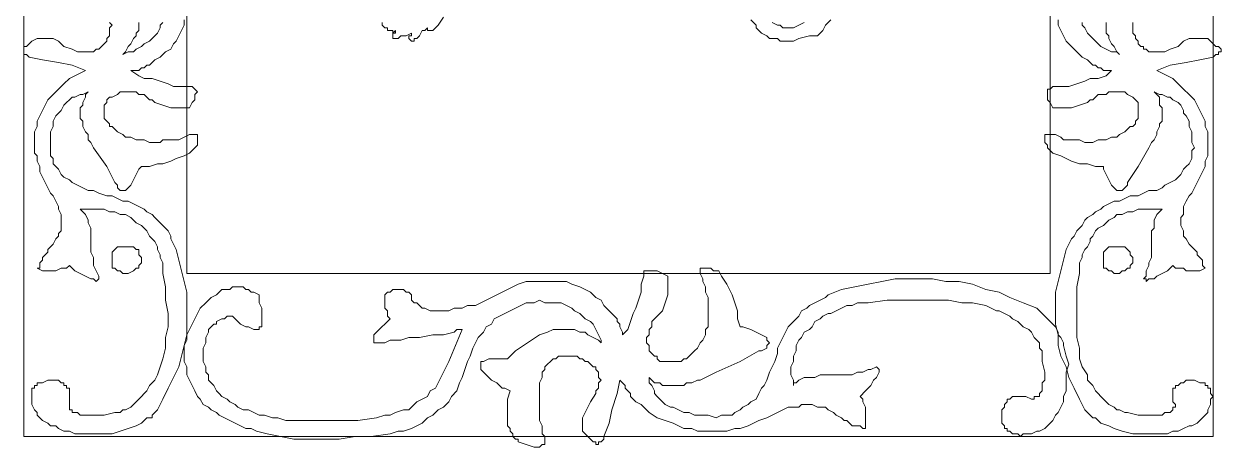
# Model space of a CAD drawing. Extents: x -66030 to 95157, y -13132 to 45879.
# Drawn here: x -20940 to -19190, y 13128 to 13747 of the extents above; entities that cross this region are included whole.
import ezdxf

# ---------------------------------------------------------------- set-up
doc = ezdxf.new("R2010")
doc.units = 0
doc.header["$LTSCALE"] = 100
doc.header["$MEASUREMENT"] = 0
doc.layers.get('0').update_dxf_attribs({"linetype": 'CONTINUOUS'})

msp = doc.modelspace()

# ---------------------------------------------------------------- linework, layer by layer
at = {"lineweight": 0}
for points in [[(-20940.3, 16299.6), (-19202.2, 16299.6), (-19202.2, 13143.6), (-20940.3, 13143.6), (-20940.3, 16299.6)], [(-20702.1, 15948), (-19440.5, 15948), (-19440.5, 13381.8), (-20702.1, 13381.8), (-20702.1, 15948)], [(-20397.4, 13737.3), (-20397.4, 13733.4), (-20397.4, 13733.4), (-20397.4, 13733.4), (-20401.3, 13733.4), (-20401.3, 13733.4), (-20397.4, 13737.3), (-20397.4, 13737.3), (-20397.4, 13737.3), (-20397.4, 13737.3)], [(-20768.5, 13401.4), (-20768.5, 13397.4), (-20772.4, 13393.5), (-20772.4, 13389.6), (-20776.3, 13389.6), (-20780.2, 13385.7), (-20780.2, 13385.7), (-20788, 13381.8), (-20791.9, 13381.8), (-20795.8, 13381.8), (-20799.7, 13385.7), (-20803.6, 13385.7), (-20807.5, 13389.6), (-20811.5, 13389.6), (-20811.5, 13393.5), (-20811.5, 13397.4), (-20811.5, 13401.4), (-20811.5, 13405.3), (-20811.5, 13409.2), (-20811.5, 13413.1), (-20807.5, 13417), (-20803.6, 13420.9), (-20799.7, 13420.9), (-20795.8, 13420.9), (-20791.9, 13420.9), (-20788, 13420.9), (-20780.2, 13420.9), (-20780.2, 13420.9), (-20776.3, 13417), (-20772.4, 13417), (-20772.4, 13413.1), (-20772.4, 13409.2), (-20768.5, 13405.3), (-20768.5, 13401.4)], [(-19362.3, 13401.4), (-19362.3, 13397.4), (-19362.3, 13393.5), (-19362.3, 13389.6), (-19358.4, 13389.6), (-19354.5, 13385.7), (-19350.6, 13385.7), (-19346.7, 13381.8), (-19342.8, 13381.8), (-19338.9, 13381.8), (-19335, 13385.7), (-19331.1, 13385.7), (-19327.2, 13389.6), (-19323.3, 13389.6), (-19323.3, 13393.5), (-19319.4, 13397.4), (-19319.4, 13401.4), (-19319.4, 13405.3), (-19323.3, 13409.2), (-19323.3, 13413.1), (-19327.2, 13417), (-19331.1, 13420.9), (-19335, 13420.9), (-19338.9, 13420.9), (-19342.8, 13420.9), (-19346.7, 13420.9), (-19350.6, 13420.9), (-19354.5, 13420.9), (-19358.4, 13417), (-19362.3, 13413.1), (-19362.3, 13409.2), (-19362.3, 13405.3), (-19362.3, 13401.4)], [(-20233.4, 13256.8), (-20221.7, 13268.5), (-20209.9, 13276.4), (-20198.2, 13284.2), (-20186.5, 13292), (-20174.8, 13295.9), (-20167, 13299.8), (-20159.2, 13299.8), (-20155.2, 13299.8), (-20151.3, 13299.8), (-20143.5, 13299.8), (-20139.6, 13299.8), (-20135.7, 13299.8), (-20127.9, 13295.9), (-20120.1, 13295.9), (-20116.2, 13292), (-20108.4, 13288.1), (-20100.6, 13284.2), (-20096.7, 13280.3), (-20096.7, 13284.2), (-20100.6, 13292), (-20104.5, 13299.8), (-20108.4, 13307.6), (-20112.3, 13311.5), (-20120.1, 13315.4), (-20124, 13319.3), (-20127.9, 13323.2), (-20135.7, 13327.1), (-20139.6, 13331), (-20147.4, 13334.9), (-20155.2, 13338.9), (-20163.1, 13338.9), (-20170.9, 13338.9), (-20178.7, 13338.9), (-20186.5, 13342.8), (-20194.3, 13338.9), (-20206, 13338.9), (-20213.8, 13334.9), (-20221.7, 13331), (-20229.5, 13327.1), (-20237.3, 13323.2), (-20245.1, 13319.3), (-20252.9, 13315.4), (-20256.8, 13307.6), (-20264.6, 13303.7), (-20268.5, 13295.9), (-20276.3, 13288.1), (-20280.2, 13280.3), (-20284.1, 13272.5), (-20288.1, 13260.7), (-20292, 13252.9), (-20295.9, 13241.2), (-20299.8, 13229.5), (-20303.7, 13221.7), (-20307.6, 13210), (-20315.4, 13202.1), (-20319.3, 13194.3), (-20327.1, 13186.5), (-20334.9, 13182.6), (-20342.7, 13174.8), (-20350.5, 13170.9), (-20358.4, 13163.1), (-20366.2, 13159.2), (-20374, 13155.3), (-20385.7, 13151.4), (-20393.5, 13151.4), (-20405.2, 13147.5), (-20432.6, 13143.6), (-20456, 13143.6), (-20479.4, 13139.7), (-20502.9, 13139.7), (-20526.3, 13139.7), (-20545.8, 13139.7), (-20565.4, 13143.6), (-20584.9, 13147.5), (-20600.5, 13151.4), (-20608.3, 13155.3), (-20616.2, 13155.3), (-20624, 13159.2), (-20631.8, 13163.1), (-20639.6, 13167), (-20647.4, 13170.9), (-20655.2, 13174.8), (-20659.1, 13178.7), (-20666.9, 13182.6), (-20670.8, 13186.5), (-20678.6, 13190.4), (-20682.6, 13198.2), (-20686.5, 13202.1), (-20690.4, 13210), (-20694.3, 13217.8), (-20698.2, 13225.6), (-20702.1, 13233.4), (-20702.1, 13245.1), (-20706, 13252.9), (-20706, 13260.7), (-20706, 13268.5), (-20706, 13276.4), (-20702.1, 13284.2), (-20702.1, 13292), (-20698.2, 13299.8), (-20694.3, 13307.6), (-20690.4, 13315.4), (-20686.5, 13323.2), (-20682.6, 13331), (-20674.7, 13338.9), (-20670.8, 13342.8), (-20666.9, 13346.7), (-20659.1, 13350.6), (-20655.2, 13354.5), (-20651.3, 13358.4), (-20647.4, 13358.4), (-20639.6, 13358.4), (-20635.7, 13362.3), (-20631.8, 13362.3), (-20627.9, 13362.3), (-20620.1, 13362.3), (-20616.2, 13358.4), (-20612.2, 13358.4), (-20608.3, 13354.5), (-20604.4, 13354.5), (-20596.6, 13350.6), (-20596.6, 13338.9), (-20592.7, 13331), (-20592.7, 13323.2), (-20592.7, 13319.3), (-20592.7, 13311.5), (-20592.7, 13307.6), (-20592.7, 13303.7), (-20592.7, 13303.7), (-20596.6, 13303.7), (-20596.6, 13299.8), (-20600.5, 13299.8), (-20604.4, 13299.8), (-20612.2, 13303.7), (-20616.2, 13303.7), (-20624, 13307.6), (-20627.9, 13311.5), (-20635.7, 13319.3), (-20643.5, 13319.3), (-20647.4, 13315.4), (-20651.3, 13315.4), (-20659.1, 13311.5), (-20659.1, 13307.6), (-20663, 13307.6), (-20666.9, 13303.7), (-20666.9, 13303.7), (-20670.8, 13299.8), (-20670.8, 13295.9), (-20674.7, 13288.1), (-20674.7, 13280.3), (-20678.6, 13272.5), (-20678.6, 13260.7), (-20678.6, 13252.9), (-20674.7, 13245.1), (-20674.7, 13237.3), (-20670.8, 13233.4), (-20670.8, 13225.6), (-20666.9, 13221.7), (-20663, 13217.8), (-20659.1, 13210), (-20655.2, 13206.1), (-20651.3, 13202.1), (-20643.5, 13198.2), (-20639.6, 13194.3), (-20631.8, 13190.4), (-20627.9, 13186.5), (-20620.1, 13182.6), (-20612.2, 13182.6), (-20604.4, 13178.7), (-20596.6, 13174.8), (-20588.8, 13174.8), (-20577.1, 13170.9), (-20569.3, 13170.9), (-20557.6, 13167), (-20549.8, 13167), (-20526.3, 13167), (-20502.9, 13167), (-20479.4, 13167), (-20452.1, 13167), (-20424.8, 13170.9), (-20413, 13174.8), (-20405.2, 13174.8), (-20397.4, 13178.7), (-20385.7, 13182.6), (-20377.9, 13182.6), (-20374, 13186.5), (-20366.2, 13194.3), (-20358.4, 13198.2), (-20350.5, 13202.1), (-20346.6, 13210), (-20338.8, 13213.9), (-20334.9, 13221.7), (-20331, 13229.5), (-20327.1, 13237.3), (-20323.2, 13245.1), (-20319.3, 13252.9), (-20299.8, 13299.8), (-20307.6, 13299.8), (-20311.5, 13295.9), (-20327.1, 13292), (-20342.7, 13292), (-20362.3, 13288.1), (-20377.9, 13288.1), (-20389.6, 13284.2), (-20401.3, 13284.2), (-20405.2, 13284.2), (-20413, 13280.3), (-20420.9, 13280.3), (-20424.8, 13280.3), (-20428.7, 13280.3), (-20428.7, 13284.2), (-20428.7, 13284.2), (-20428.7, 13284.2), (-20428.7, 13288.1), (-20428.7, 13288.1), (-20428.7, 13292), (-20424.8, 13295.9), (-20405.2, 13315.4), (-20409.1, 13319.3), (-20409.1, 13327.1), (-20413, 13331), (-20413, 13334.9), (-20413, 13338.9), (-20413, 13342.8), (-20413, 13350.6), (-20409.1, 13354.5), (-20405.2, 13354.5), (-20401.3, 13358.4), (-20397.4, 13358.4), (-20393.5, 13358.4), (-20389.6, 13358.4), (-20385.7, 13358.4), (-20381.8, 13354.5), (-20377.9, 13354.5), (-20374, 13350.6), (-20374, 13342.8), (-20370.1, 13338.9), (-20366.2, 13338.9), (-20362.3, 13334.9), (-20358.4, 13331), (-20354.5, 13331), (-20346.6, 13327.1), (-20342.7, 13327.1), (-20334.9, 13327.1), (-20327.1, 13327.1), (-20319.3, 13327.1), (-20311.5, 13331), (-20299.8, 13331), (-20292, 13334.9), (-20280.2, 13334.9), (-20225.6, 13362.3), (-20217.7, 13366.2), (-20206, 13370.1), (-20194.3, 13370.1), (-20186.5, 13370.1), (-20174.8, 13370.1), (-20167, 13370.1), (-20155.2, 13370.1), (-20147.4, 13370.1), (-20139.6, 13366.2), (-20127.9, 13362.3), (-20120.1, 13358.4), (-20112.3, 13354.5), (-20104.5, 13346.7), (-20096.7, 13342.8), (-20092.8, 13334.9), (-20084.9, 13327.1), (-20081, 13323.2), (-20077.1, 13319.3), (-20073.2, 13315.4), (-20073.2, 13311.5), (-20069.3, 13307.6), (-20069.3, 13303.7), (-20065.4, 13295.9), (-20065.4, 13292), (-20057.6, 13299.8), (-20053.7, 13311.5), (-20049.8, 13323.2), (-20045.9, 13331), (-20042, 13342.8), (-20038.1, 13354.5), (-20038.1, 13366.2), (-20034.2, 13377.9), (-20034.2, 13381.8), (-20034.2, 13381.8), (-20034.2, 13385.7), (-20034.2, 13385.7), (-20030.3, 13385.7), (-20030.3, 13385.7), (-20026.4, 13385.7), (-20026.4, 13385.7), (-20022.4, 13385.7), (-20014.6, 13385.7), (-20006.8, 13381.8), (-19999, 13377.9), (-19999, 13377.9), (-19999, 13377.9), (-19999, 13374), (-19999, 13374), (-19999, 13370.1), (-19999, 13366.2), (-19999, 13358.4), (-19999, 13350.6), (-20006.8, 13327.1), (-20010.7, 13323.2), (-20014.6, 13319.3), (-20018.5, 13315.4), (-20022.4, 13311.5), (-20022.4, 13303.7), (-20026.4, 13299.8), (-20026.4, 13295.9), (-20026.4, 13292), (-20030.3, 13288.1), (-20030.3, 13284.2), (-20030.3, 13280.3), (-20026.4, 13276.4), (-20026.4, 13272.5), (-20026.4, 13268.5), (-20022.4, 13264.6), (-20018.5, 13260.7), (-20014.6, 13260.7), (-20014.6, 13256.8), (-20010.7, 13252.9), (-20006.8, 13252.9), (-20002.9, 13252.9), (-19999, 13252.9), (-19995.1, 13252.9), (-19991.2, 13252.9), (-19983.4, 13252.9), (-19979.5, 13252.9), (-19975.6, 13256.8), (-19971.7, 13256.8), (-19967.8, 13260.7), (-19963.9, 13264.6), (-19960, 13268.5), (-19956, 13272.5), (-19952.1, 13280.3), (-19948.2, 13284.2), (-19944.3, 13292), (-19944.3, 13299.8), (-19940.4, 13303.7), (-19940.4, 13311.5), (-19940.4, 13319.3), (-19940.4, 13327.1), (-19940.4, 13331), (-19940.4, 13338.9), (-19940.4, 13346.7), (-19944.3, 13354.5), (-19944.3, 13362.3), (-19948.2, 13370.1), (-19948.2, 13374), (-19952.1, 13381.8), (-19952.1, 13385.7), (-19952.1, 13389.6), (-19952.1, 13389.6), (-19948.2, 13389.6), (-19948.2, 13389.6), (-19944.3, 13389.6), (-19936.5, 13389.6), (-19932.6, 13385.7), (-19924.8, 13385.7), (-19920.9, 13377.9), (-19913.1, 13366.2), (-19909.2, 13358.4), (-19905.3, 13350.6), (-19901.4, 13338.9), (-19897.5, 13327.1), (-19897.5, 13315.4), (-19893.6, 13303.7), (-19889.6, 13303.7), (-19877.9, 13299.8), (-19870.1, 13295.9), (-19862.3, 13292), (-19854.5, 13288.1), (-19854.5, 13288.1), (-19854.5, 13284.2), (-19850.6, 13280.3), (-19850.6, 13280.3), (-19850.6, 13280.3), (-19854.5, 13276.4), (-19854.5, 13272.5), (-19854.5, 13272.5), (-19862.3, 13268.5), (-19866.2, 13268.5), (-19893.6, 13252.9), (-19928.7, 13237.3), (-19936.5, 13233.4), (-19944.3, 13229.5), (-19952.1, 13225.6), (-19956, 13225.6), (-19963.9, 13221.7), (-19971.7, 13221.7), (-19975.6, 13217.8), (-19983.4, 13217.8), (-19987.3, 13217.8), (-19995.1, 13217.8), (-19999, 13217.8), (-20006.8, 13217.8), (-20010.7, 13221.7), (-20018.5, 13221.7), (-20022.4, 13225.6), (-20026.4, 13229.5), (-20026.4, 13221.7), (-20022.4, 13217.8), (-20018.5, 13210), (-20018.5, 13206.1), (-20014.6, 13202.1), (-20006.8, 13194.3), (-20002.9, 13190.4), (-19995.1, 13186.5), (-19991.2, 13186.5), (-19983.4, 13182.6), (-19975.6, 13178.7), (-19967.8, 13178.7), (-19960, 13174.8), (-19948.2, 13174.8), (-19940.4, 13174.8), (-19928.7, 13170.9), (-19920.9, 13174.8), (-19913.1, 13174.8), (-19905.3, 13174.8), (-19901.4, 13178.7), (-19893.6, 13182.6), (-19889.6, 13186.5), (-19881.8, 13190.4), (-19877.9, 13194.3), (-19870.1, 13198.2), (-19866.2, 13206.1), (-19862.3, 13213.9), (-19858.4, 13217.8), (-19854.5, 13225.6), (-19850.6, 13237.3), (-19846.7, 13245.1), (-19842.8, 13252.9), (-19838.9, 13264.6), (-19838.9, 13272.5), (-19835, 13280.3), (-19831.1, 13288.1), (-19827.1, 13295.9), (-19823.2, 13303.7), (-19819.3, 13307.6), (-19811.5, 13315.4), (-19807.6, 13319.3), (-19803.7, 13327.1), (-19795.9, 13331), (-19792, 13334.9), (-19784.2, 13338.9), (-19776.4, 13342.8), (-19768.6, 13346.7), (-19764.7, 13350.6), (-19745.1, 13358.4), (-19725.6, 13362.3), (-19706.1, 13366.2), (-19686.5, 13370.1), (-19667, 13374), (-19647.5, 13374), (-19627.9, 13374), (-19612.3, 13374), (-19592.8, 13370.1), (-19573.3, 13370.1), (-19553.7, 13366.2), (-19534.2, 13358.4), (-19514.7, 13354.5), (-19499, 13346.7), (-19479.5, 13338.9), (-19460, 13331), (-19456.1, 13327.1), (-19452.2, 13323.2), (-19448.3, 13319.3), (-19444.4, 13315.4), (-19440.5, 13311.5), (-19436.6, 13307.6), (-19432.6, 13303.7), (-19428.7, 13295.9), (-19428.7, 13292), (-19424.8, 13288.1), (-19420.9, 13280.3), (-19420.9, 13276.4), (-19417, 13260.7), (-19413.1, 13249), (-19417, 13237.3), (-19417, 13229.5), (-19417, 13217.8), (-19417, 13210), (-19420.9, 13202.1), (-19420.9, 13194.3), (-19424.8, 13186.5), (-19428.7, 13178.7), (-19432.6, 13174.8), (-19436.6, 13167), (-19440.5, 13163.1), (-19444.4, 13159.2), (-19448.3, 13155.3), (-19456.1, 13151.4), (-19460, 13151.4), (-19467.8, 13147.5), (-19475.6, 13147.5), (-19479.5, 13147.5), (-19483.4, 13143.6), (-19487.3, 13147.5), (-19491.2, 13147.5), (-19495.1, 13147.5), (-19495.1, 13147.5), (-19499, 13151.4), (-19503, 13151.4), (-19503, 13155.3), (-19506.9, 13155.3), (-19506.9, 13159.2), (-19510.8, 13163.1), (-19510.8, 13167), (-19510.8, 13170.9), (-19510.8, 13174.8), (-19510.8, 13178.7), (-19510.8, 13182.6), (-19506.9, 13186.5), (-19506.9, 13190.4), (-19503, 13194.3), (-19503, 13198.2), (-19499, 13198.2), (-19495.1, 13202.1), (-19495.1, 13202.1), (-19491.2, 13202.1), (-19487.3, 13202.1), (-19483.4, 13202.1), (-19479.5, 13202.1), (-19475.6, 13202.1), (-19467.8, 13198.2), (-19463.9, 13198.2), (-19463.9, 13202.1), (-19460, 13202.1), (-19456.1, 13202.1), (-19456.1, 13206.1), (-19452.2, 13210), (-19452.2, 13213.9), (-19452.2, 13217.8), (-19452.2, 13221.7), (-19448.3, 13225.6), (-19448.3, 13237.3), (-19452.2, 13252.9), (-19452.2, 13268.5), (-19456.1, 13272.5), (-19456.1, 13280.3), (-19460, 13284.2), (-19463.9, 13288.1), (-19467.8, 13295.9), (-19471.7, 13299.8), (-19479.5, 13303.7), (-19483.4, 13307.6), (-19487.3, 13311.5), (-19495.1, 13315.4), (-19499, 13319.3), (-19506.9, 13323.2), (-19514.7, 13327.1), (-19518.6, 13327.1), (-19526.4, 13331), (-19534.2, 13334.9), (-19553.7, 13338.9), (-19569.4, 13338.9), (-19588.9, 13342.8), (-19608.4, 13342.8), (-19631.9, 13342.8), (-19655.3, 13342.8), (-19678.7, 13342.8), (-19706.1, 13338.9), (-19713.9, 13338.9), (-19721.7, 13338.9), (-19729.5, 13334.9), (-19737.3, 13334.9), (-19745.1, 13331), (-19752.9, 13327.1), (-19760.7, 13323.2), (-19764.7, 13323.2), (-19772.5, 13319.3), (-19776.4, 13315.4), (-19784.2, 13311.5), (-19788.1, 13303.7), (-19792, 13299.8), (-19799.8, 13295.9), (-19803.7, 13288.1), (-19807.6, 13284.2), (-19811.5, 13276.4), (-19811.5, 13268.5), (-19815.4, 13260.7), (-19815.4, 13252.9), (-19819.3, 13245.1), (-19819.3, 13233.4), (-19815.4, 13225.6), (-19815.4, 13217.8), (-19815.4, 13221.7), (-19811.5, 13221.7), (-19807.6, 13225.6), (-19799.8, 13229.5), (-19792, 13229.5), (-19784.2, 13229.5), (-19776.4, 13233.4), (-19768.6, 13233.4), (-19756.8, 13233.4), (-19749, 13233.4), (-19741.2, 13233.4), (-19729.5, 13233.4), (-19721.7, 13237.3), (-19713.9, 13237.3), (-19706.1, 13241.2), (-19702.2, 13241.2), (-19694.3, 13245.1), (-19694.3, 13245.1), (-19690.4, 13241.2), (-19690.4, 13241.2), (-19690.4, 13241.2), (-19690.4, 13237.3), (-19690.4, 13237.3), (-19694.3, 13229.5), (-19698.3, 13225.6), (-19702.2, 13217.8), (-19710, 13210), (-19717.8, 13202.1), (-19713.9, 13198.2), (-19713.9, 13194.3), (-19710, 13186.5), (-19710, 13182.6), (-19710, 13178.7), (-19710, 13170.9), (-19710, 13163.1), (-19710, 13155.3), (-19713.9, 13155.3), (-19717.8, 13159.2), (-19725.6, 13159.2), (-19729.5, 13159.2), (-19733.4, 13163.1), (-19737.3, 13167), (-19741.2, 13167), (-19745.1, 13170.9), (-19752.9, 13174.8), (-19756.8, 13178.7), (-19764.7, 13182.6), (-19768.6, 13186.5), (-19776.4, 13186.5), (-19780.3, 13186.5), (-19788.1, 13190.4), (-19795.9, 13190.4), (-19803.7, 13190.4), (-19807.6, 13186.5), (-19815.4, 13186.5), (-19823.2, 13186.5), (-19831.1, 13182.6), (-19838.9, 13178.7), (-19846.7, 13174.8), (-19854.5, 13170.9), (-19866.2, 13167), (-19874, 13163.1), (-19881.8, 13159.2), (-19893.6, 13155.3), (-19901.4, 13155.3), (-19913.1, 13151.4), (-19920.9, 13151.4), (-19928.7, 13151.4), (-19940.4, 13151.4), (-19948.2, 13151.4), (-19956, 13151.4), (-19963.9, 13155.3), (-19975.6, 13155.3), (-19983.4, 13159.2), (-19991.2, 13163.1), (-20002.9, 13167), (-20014.6, 13170.9), (-20026.4, 13178.7), (-20034.2, 13186.5), (-20038.1, 13190.4), (-20045.9, 13194.3), (-20049.8, 13198.2), (-20053.7, 13202.1), (-20053.7, 13206.1), (-20057.6, 13210), (-20061.5, 13213.9), (-20061.5, 13217.8), (-20069.3, 13225.6), (-20073.2, 13206.1), (-20081, 13182.6), (-20084.9, 13163.1), (-20092.8, 13143.6), (-20092.8, 13139.7), (-20096.7, 13135.7), (-20096.7, 13135.7), (-20096.7, 13135.7), (-20100.6, 13135.7), (-20100.6, 13131.8), (-20104.5, 13131.8), (-20104.5, 13135.7), (-20108.4, 13135.7), (-20112.3, 13139.7), (-20112.3, 13139.7), (-20116.2, 13143.6), (-20120.1, 13147.5), (-20124, 13151.4), (-20124, 13151.4), (-20124, 13155.3), (-20124, 13159.2), (-20124, 13159.2), (-20124, 13163.1), (-20124, 13170.9), (-20120.1, 13178.7), (-20116.2, 13186.5), (-20112.3, 13194.3), (-20104.5, 13206.1), (-20104.5, 13210), (-20100.6, 13213.9), (-20100.6, 13217.8), (-20100.6, 13221.7), (-20096.7, 13225.6), (-20096.7, 13225.6), (-20100.6, 13229.5), (-20100.6, 13233.4), (-20100.6, 13237.3), (-20104.5, 13241.2), (-20104.5, 13245.1), (-20108.4, 13245.1), (-20112.3, 13249), (-20116.2, 13252.9), (-20120.1, 13252.9), (-20124, 13256.8), (-20127.9, 13256.8), (-20131.8, 13260.7), (-20139.6, 13260.7), (-20143.5, 13260.7), (-20147.4, 13260.7), (-20151.3, 13260.7), (-20155.2, 13260.7), (-20159.2, 13260.7), (-20163.1, 13256.8), (-20167, 13256.8), (-20170.9, 13252.9), (-20174.8, 13249), (-20178.7, 13245.1), (-20178.7, 13241.2), (-20182.6, 13237.3), (-20182.6, 13229.5), (-20186.5, 13221.7), (-20186.5, 13210), (-20186.5, 13198.2), (-20186.5, 13190.4), (-20186.5, 13178.7), (-20186.5, 13167), (-20182.6, 13159.2), (-20182.6, 13147.5), (-20178.7, 13143.6), (-20178.7, 13139.7), (-20178.7, 13139.7), (-20178.7, 13135.7), (-20178.7, 13135.7), (-20178.7, 13131.8), (-20182.6, 13131.8), (-20182.6, 13131.8), (-20186.5, 13127.9), (-20186.5, 13127.9), (-20190.4, 13127.9), (-20194.3, 13127.9), (-20206, 13131.8), (-20217.7, 13135.7), (-20217.7, 13139.7), (-20221.7, 13139.7), (-20225.6, 13143.6), (-20225.6, 13147.5), (-20229.5, 13151.4), (-20229.5, 13155.3), (-20233.4, 13159.2), (-20233.4, 13163.1), (-20233.4, 13170.9), (-20233.4, 13174.8), (-20233.4, 13178.7), (-20233.4, 13186.5), (-20233.4, 13198.2), (-20229.5, 13210), (-20237.3, 13213.9), (-20241.2, 13213.9), (-20245.1, 13217.8), (-20249, 13221.7), (-20256.8, 13225.6), (-20260.7, 13229.5), (-20264.6, 13233.4), (-20268.5, 13237.3), (-20272.4, 13241.2), (-20272.4, 13241.2), (-20272.4, 13245.1), (-20272.4, 13245.1), (-20272.4, 13249), (-20272.4, 13249), (-20272.4, 13249), (-20272.4, 13252.9), (-20268.5, 13252.9), (-20268.5, 13252.9), (-20260.7, 13256.8), (-20252.9, 13256.8), (-20241.2, 13256.8), (-20233.4, 13256.8)]]:
    msp.add_lwpolyline(points, close=True, dxfattribs=at)
for points in [[(-20327.1, 13756.8), (-20334.9, 13745.1), (-20338.8, 13741.2), (-20342.7, 13737.3), (-20346.6, 13737.3), (-20346.6, 13737.3), (-20346.6, 13737.3), (-20346.6, 13737.3), (-20350.5, 13737.3), (-20350.5, 13741.2), (-20350.5, 13741.2), (-20354.5, 13737.3), (-20358.4, 13737.3), (-20362.3, 13729.5), (-20366.2, 13725.5), (-20370.1, 13725.5), (-20370.1, 13721.6), (-20374, 13721.6), (-20374, 13721.6), (-20377.9, 13725.5), (-20377.9, 13725.5), (-20377.9, 13729.5), (-20374, 13729.5), (-20374, 13733.4), (-20381.8, 13729.5), (-20389.6, 13729.5), (-20393.5, 13725.5), (-20401.3, 13725.5), (-20401.3, 13729.5), (-20401.3, 13729.5), (-20401.3, 13733.4), (-20401.3, 13737.3), (-20409.1, 13737.3), (-20409.1, 13741.2), (-20413, 13741.2), (-20416.9, 13745.1), (-20416.9, 13745.1), (-20416.9, 13749)], [(-20706, 13752.9), (-20706, 13745.1), (-20709.9, 13737.3), (-20713.8, 13729.5), (-20717.7, 13721.6), (-20721.6, 13717.7), (-20725.5, 13709.9), (-20733.3, 13706), (-20741.1, 13698.2), (-20749, 13694.3), (-20752.9, 13690.4), (-20756.8, 13686.5), (-20760.7, 13686.5), (-20764.6, 13682.6), (-20768.5, 13682.6), (-20772.4, 13678.7), (-20780.2, 13678.7), (-20784.1, 13678.7), (-20772.4, 13670.9), (-20764.6, 13667), (-20752.9, 13667), (-20741.1, 13663.1), (-20729.4, 13659.1), (-20721.6, 13655.2), (-20709.9, 13655.2), (-20694.3, 13655.2), (-20690.4, 13651.3), (-20690.4, 13651.3), (-20690.4, 13651.3), (-20690.4, 13651.3), (-20686.5, 13647.4), (-20686.5, 13647.4), (-20686.5, 13647.4), (-20690.4, 13643.5), (-20690.4, 13635.7), (-20694.3, 13631.8), (-20698.2, 13624), (-20698.2, 13624), (-20698.2, 13624), (-20698.2, 13624), (-20702.1, 13624), (-20706, 13624), (-20709.9, 13624), (-20717.7, 13624), (-20725.5, 13624), (-20749, 13631.8), (-20752.9, 13635.7), (-20756.8, 13635.7), (-20760.7, 13639.6), (-20764.6, 13643.5), (-20768.5, 13643.5), (-20772.4, 13643.5), (-20776.3, 13647.4), (-20780.2, 13647.4), (-20784.1, 13647.4), (-20788, 13647.4), (-20791.9, 13647.4), (-20795.8, 13647.4), (-20799.7, 13647.4), (-20803.6, 13643.5), (-20811.5, 13639.6), (-20815.4, 13639.6), (-20819.3, 13635.7), (-20819.3, 13631.8), (-20823.2, 13627.9), (-20823.2, 13624), (-20823.2, 13624), (-20823.2, 13620.1), (-20823.2, 13616.2), (-20823.2, 13612.3), (-20823.2, 13608.4), (-20819.3, 13604.5), (-20815.4, 13600.6), (-20815.4, 13596.6), (-20811.5, 13596.6), (-20807.5, 13592.7), (-20803.6, 13588.8), (-20795.8, 13584.9), (-20791.9, 13581), (-20784.1, 13581), (-20776.3, 13577.1), (-20768.5, 13577.1), (-20764.6, 13577.1), (-20756.8, 13573.2), (-20749, 13573.2), (-20741.1, 13573.2), (-20737.2, 13577.1), (-20729.4, 13577.1), (-20721.6, 13577.1), (-20713.8, 13577.1), (-20706, 13581), (-20698.2, 13584.9), (-20690.4, 13584.9), (-20690.4, 13584.9), (-20686.5, 13584.9), (-20686.5, 13584.9), (-20686.5, 13584.9), (-20686.5, 13581), (-20686.5, 13577.1), (-20686.5, 13573.2), (-20686.5, 13569.3), (-20690.4, 13565.4), (-20698.2, 13557.6), (-20706, 13553.7), (-20717.7, 13549.8), (-20725.5, 13545.9), (-20737.2, 13542), (-20745.1, 13542), (-20756.8, 13538.1), (-20768.5, 13538.1), (-20772.4, 13534.2), (-20776.3, 13526.3), (-20780.2, 13518.5), (-20784.1, 13510.7), (-20788, 13506.8), (-20791.9, 13502.9), (-20791.9, 13502.9), (-20795.8, 13502.9), (-20799.7, 13502.9), (-20803.6, 13506.8), (-20803.6, 13510.7), (-20807.5, 13514.6), (-20819.3, 13538.1), (-20838.8, 13565.4), (-20842.7, 13573.2), (-20846.6, 13577.1), (-20846.6, 13584.9), (-20850.5, 13588.8), (-20854.4, 13596.6), (-20854.4, 13600.6), (-20854.4, 13604.5), (-20858.3, 13608.4), (-20858.3, 13616.2), (-20858.3, 13620.1), (-20858.3, 13624), (-20854.4, 13627.9), (-20854.4, 13631.8), (-20850.5, 13639.6), (-20850.5, 13643.5), (-20846.6, 13647.4), (-20854.4, 13643.5), (-20858.3, 13643.5), (-20866.1, 13639.6), (-20870, 13639.6), (-20873.9, 13635.7), (-20877.9, 13631.8), (-20881.8, 13627.9), (-20885.7, 13620.1), (-20889.6, 13616.2), (-20893.5, 13612.3), (-20897.4, 13604.5), (-20897.4, 13596.6), (-20901.3, 13588.8), (-20901.3, 13581), (-20901.3, 13573.2), (-20901.3, 13565.4), (-20901.3, 13561.5), (-20901.3, 13553.7), (-20897.4, 13549.8), (-20897.4, 13542), (-20893.5, 13538.1), (-20889.6, 13534.2), (-20885.7, 13526.3), (-20881.8, 13522.4), (-20873.9, 13518.5), (-20870, 13514.6), (-20862.2, 13510.7), (-20854.4, 13506.8), (-20846.6, 13502.9), (-20838.8, 13502.9), (-20831, 13499), (-20819.3, 13495.1), (-20811.5, 13495.1), (-20803.6, 13491.2), (-20795.8, 13487.3), (-20788, 13487.3), (-20780.2, 13483.4), (-20772.4, 13479.5), (-20764.6, 13475.6), (-20760.7, 13471.7), (-20752.9, 13467.8), (-20749, 13463.8), (-20745.1, 13459.9), (-20737.2, 13452.1), (-20733.3, 13448.2), (-20729.4, 13444.3), (-20725.5, 13436.5), (-20725.5, 13432.6), (-20717.7, 13417), (-20713.8, 13401.4), (-20709.9, 13385.7), (-20706, 13370.1), (-20702.1, 13354.5), (-20702.1, 13338.9), (-20702.1, 13323.2), (-20702.1, 13307.6), (-20702.1, 13292), (-20706, 13276.4), (-20709.9, 13260.7), (-20713.8, 13245.1), (-20721.6, 13229.5), (-20729.4, 13213.9), (-20737.2, 13198.2), (-20745.1, 13182.6), (-20749, 13178.7), (-20752.9, 13174.8), (-20752.9, 13170.9), (-20760.7, 13170.9), (-20764.6, 13167), (-20768.5, 13163.1), (-20776.3, 13159.2), (-20788, 13155.3), (-20799.7, 13151.4), (-20811.5, 13147.5), (-20827.1, 13147.5), (-20838.8, 13147.5), (-20846.6, 13147.5), (-20858.3, 13147.5), (-20866.1, 13147.5), (-20873.9, 13151.4), (-20881.8, 13151.4), (-20889.6, 13155.3), (-20893.5, 13159.2), (-20901.3, 13159.2), (-20905.2, 13163.1), (-20913, 13167), (-20916.9, 13170.9), (-20920.8, 13174.8), (-20920.8, 13178.7), (-20924.7, 13182.6), (-20928.6, 13190.4), (-20928.6, 13198.2), (-20928.6, 13198.2), (-20928.6, 13202.1), (-20928.6, 13206.1), (-20928.6, 13210), (-20928.6, 13210), (-20928.6, 13213.9), (-20924.7, 13213.9), (-20924.7, 13217.8), (-20920.8, 13217.8), (-20920.8, 13221.7), (-20913, 13221.7), (-20905.2, 13225.6), (-20893.5, 13225.6), (-20889.6, 13225.6), (-20885.7, 13221.7), (-20881.8, 13221.7), (-20881.8, 13217.8), (-20877.9, 13217.8), (-20877.9, 13213.9), (-20873.9, 13213.9), (-20873.9, 13210), (-20873.9, 13206.1), (-20873.9, 13206.1), (-20873.9, 13202.1), (-20873.9, 13198.2), (-20873.9, 13194.3), (-20873.9, 13190.4), (-20873.9, 13186.5), (-20873.9, 13186.5), (-20873.9, 13182.6), (-20870, 13182.6), (-20870, 13178.7), (-20866.1, 13178.7), (-20862.2, 13178.7), (-20858.3, 13174.8), (-20850.5, 13174.8), (-20838.8, 13174.8), (-20823.2, 13174.8), (-20807.5, 13178.7), (-20799.7, 13178.7), (-20795.8, 13182.6), (-20791.9, 13182.6), (-20784.1, 13186.5), (-20780.2, 13190.4), (-20776.3, 13194.3), (-20772.4, 13198.2), (-20768.5, 13202.1), (-20764.6, 13206.1), (-20760.7, 13210), (-20756.8, 13217.8), (-20752.9, 13221.7), (-20749, 13225.6), (-20745.1, 13233.4), (-20741.1, 13245.1), (-20737.2, 13256.8), (-20733.3, 13272.5), (-20733.3, 13288.1), (-20729.4, 13303.7), (-20729.4, 13323.2), (-20733.3, 13342.8), (-20733.3, 13362.3), (-20737.2, 13381.8), (-20737.2, 13389.6), (-20737.2, 13397.4), (-20741.1, 13405.3), (-20741.1, 13409.2), (-20745.1, 13417), (-20745.1, 13420.9), (-20749, 13428.7), (-20752.9, 13432.6), (-20756.8, 13436.5), (-20760.7, 13444.3), (-20764.6, 13448.2), (-20768.5, 13452.1), (-20776.3, 13456), (-20780.2, 13459.9), (-20784.1, 13463.8), (-20791.9, 13467.8), (-20799.7, 13467.8), (-20807.5, 13471.7), (-20815.4, 13471.7), (-20823.2, 13475.6), (-20831, 13475.6), (-20838.8, 13475.6), (-20846.6, 13475.6), (-20858.3, 13475.6), (-20854.4, 13471.7), (-20854.4, 13471.7), (-20850.5, 13467.8), (-20846.6, 13459.9), (-20846.6, 13456), (-20842.7, 13448.2), (-20842.7, 13444.3), (-20842.7, 13436.5), (-20842.7, 13424.8), (-20842.7, 13417), (-20842.7, 13413.1), (-20838.8, 13405.3), (-20838.8, 13397.4), (-20838.8, 13393.5), (-20834.9, 13385.7), (-20831, 13377.9), (-20831, 13374), (-20831, 13374), (-20831, 13374), (-20834.9, 13370.1), (-20834.9, 13370.1), (-20838.8, 13374), (-20842.7, 13374), (-20850.5, 13377.9), (-20858.3, 13381.8), (-20866.1, 13385.7), (-20873.9, 13393.5), (-20877.9, 13389.6), (-20881.8, 13389.6), (-20885.7, 13389.6), (-20893.5, 13385.7), (-20897.4, 13385.7), (-20905.2, 13385.7), (-20913, 13385.7), (-20920.8, 13389.6), (-20916.9, 13389.6), (-20916.9, 13393.5), (-20916.9, 13397.4), (-20913, 13401.4), (-20913, 13405.3), (-20909.1, 13409.2), (-20905.2, 13413.1), (-20905.2, 13417), (-20901.3, 13420.9), (-20897.4, 13424.8), (-20893.5, 13432.6), (-20889.6, 13436.5), (-20889.6, 13440.4), (-20885.7, 13444.3), (-20885.7, 13452.1), (-20885.7, 13456), (-20885.7, 13463.8), (-20885.7, 13467.8), (-20889.6, 13475.6), (-20889.6, 13479.5), (-20893.5, 13487.3), (-20897.4, 13495.1), (-20901.3, 13499), (-20905.2, 13506.8), (-20909.1, 13514.6), (-20913, 13522.4), (-20916.9, 13530.2), (-20916.9, 13538.1), (-20920.8, 13545.9), (-20920.8, 13553.7), (-20924.7, 13557.6), (-20924.7, 13565.4), (-20924.7, 13573.2), (-20924.7, 13581), (-20924.7, 13588.8), (-20920.8, 13596.6), (-20920.8, 13604.5), (-20916.9, 13612.3), (-20913, 13620.1), (-20909.1, 13627.9), (-20905.2, 13635.7), (-20897.4, 13643.5), (-20889.6, 13651.3), (-20881.8, 13659.1), (-20873.9, 13667), (-20866.1, 13670.9), (-20858.3, 13674.8), (-20850.5, 13678.7), (-20870, 13686.5), (-20889.6, 13690.4), (-20913, 13694.3), (-20932.5, 13698.2), (-20936.4, 13702.1), (-20936.4, 13702.1), (-20940.3, 13702.1), (-20940.3, 13706), (-20940.3, 13706), (-20940.3, 13706), (-20940.3, 13709.9), (-20940.3, 13713.8), (-20940.3, 13713.8), (-20936.4, 13713.8), (-20932.5, 13717.7), (-20928.6, 13721.6), (-20920.8, 13725.5), (-20920.8, 13725.5), (-20916.9, 13725.5), (-20913, 13725.5), (-20905.2, 13725.5), (-20897.4, 13725.5), (-20889.6, 13721.6), (-20881.8, 13713.8), (-20870, 13709.9), (-20862.2, 13706), (-20858.3, 13706), (-20854.4, 13706), (-20850.5, 13706), (-20846.6, 13706), (-20842.7, 13706), (-20842.7, 13706), (-20838.8, 13706), (-20834.9, 13709.9), (-20831, 13709.9), (-20827.1, 13713.8), (-20827.1, 13713.8), (-20823.2, 13717.7), (-20819.3, 13721.6), (-20819.3, 13725.5), (-20815.4, 13729.5), (-20815.4, 13733.4), (-20815.4, 13737.3), (-20815.4, 13741.2), (-20811.5, 13745.1), (-20815.4, 13749)], [(-20772.4, 13749), (-20772.4, 13741.2), (-20772.4, 13737.3), (-20776.3, 13733.4), (-20776.3, 13729.5), (-20780.2, 13725.5), (-20784.1, 13717.7), (-20788, 13713.8), (-20791.9, 13706), (-20795.8, 13702.1), (-20788, 13706), (-20780.2, 13706), (-20776.3, 13709.9), (-20768.5, 13713.8), (-20764.6, 13717.7), (-20756.8, 13721.6), (-20752.9, 13725.5), (-20749, 13729.5), (-20745.1, 13733.4), (-20741.1, 13741.2), (-20741.1, 13745.1), (-20737.2, 13749)], [(-19760.7, 13752.9), (-19768.6, 13745.1), (-19772.5, 13737.3), (-19780.3, 13729.5), (-19784.2, 13729.5), (-19788.1, 13729.5), (-19792, 13729.5), (-19807.6, 13725.5), (-19815.4, 13721.6), (-19819.3, 13721.6), (-19823.2, 13721.6), (-19827.1, 13721.6), (-19831.1, 13721.6), (-19835, 13721.6), (-19838.9, 13725.5), (-19846.7, 13725.5), (-19850.6, 13725.5), (-19854.5, 13729.5), (-19862.3, 13733.4), (-19866.2, 13737.3), (-19866.2, 13737.3), (-19870.1, 13741.2), (-19870.1, 13745.1), (-19877.9, 13752.9)], [(-19846.7, 13749), (-19838.9, 13745.1), (-19835, 13745.1), (-19831.1, 13741.2), (-19823.2, 13741.2), (-19819.3, 13741.2), (-19815.4, 13741.2), (-19807.6, 13745.1), (-19799.8, 13749)], [(-19428.7, 13752.9), (-19428.7, 13745.1), (-19424.8, 13737.3), (-19420.9, 13729.5), (-19417, 13721.6), (-19413.1, 13717.7), (-19405.3, 13709.9), (-19401.4, 13706), (-19393.6, 13698.2), (-19385.8, 13694.3), (-19381.9, 13690.4), (-19378, 13686.5), (-19374.1, 13686.5), (-19370.2, 13682.6), (-19366.2, 13682.6), (-19362.3, 13678.7), (-19354.5, 13678.7), (-19350.6, 13678.7), (-19358.4, 13670.9), (-19370.2, 13667), (-19381.9, 13667), (-19389.7, 13663.1), (-19401.4, 13659.1), (-19413.1, 13655.2), (-19424.8, 13655.2), (-19436.6, 13655.2), (-19440.5, 13651.3), (-19444.4, 13651.3), (-19444.4, 13651.3), (-19444.4, 13651.3), (-19444.4, 13647.4), (-19444.4, 13647.4), (-19444.4, 13647.4), (-19444.4, 13643.5), (-19444.4, 13635.7), (-19440.5, 13631.8), (-19436.6, 13624), (-19436.6, 13624), (-19436.6, 13624), (-19432.6, 13624), (-19432.6, 13624), (-19428.7, 13624), (-19424.8, 13624), (-19417, 13624), (-19409.2, 13624), (-19385.8, 13631.8), (-19381.9, 13635.7), (-19378, 13635.7), (-19374.1, 13639.6), (-19370.2, 13643.5), (-19362.3, 13643.5), (-19358.4, 13643.5), (-19354.5, 13647.4), (-19350.6, 13647.4), (-19346.7, 13647.4), (-19342.8, 13647.4), (-19338.9, 13647.4), (-19335, 13647.4), (-19331.1, 13647.4), (-19327.2, 13643.5), (-19319.4, 13639.6), (-19319.4, 13639.6), (-19315.5, 13635.7), (-19311.6, 13631.8), (-19311.6, 13627.9), (-19311.6, 13624), (-19311.6, 13624), (-19311.6, 13620.1), (-19311.6, 13616.2), (-19311.6, 13612.3), (-19311.6, 13608.4), (-19315.5, 13604.5), (-19315.5, 13600.6), (-19319.4, 13596.6), (-19323.3, 13596.6), (-19327.2, 13592.7), (-19331.1, 13588.8), (-19338.9, 13584.9), (-19342.8, 13581), (-19350.6, 13581), (-19358.4, 13577.1), (-19362.3, 13577.1), (-19370.2, 13577.1), (-19378, 13573.2), (-19385.8, 13573.2), (-19389.7, 13573.2), (-19397.5, 13577.1), (-19405.3, 13577.1), (-19413.1, 13577.1), (-19420.9, 13577.1), (-19424.8, 13581), (-19432.6, 13584.9), (-19440.5, 13584.9), (-19444.4, 13584.9), (-19448.3, 13584.9), (-19448.3, 13584.9), (-19448.3, 13584.9), (-19448.3, 13581), (-19448.3, 13577.1), (-19448.3, 13573.2), (-19444.4, 13569.3), (-19444.4, 13565.4), (-19436.6, 13557.6), (-19424.8, 13553.7), (-19417, 13549.8), (-19409.2, 13545.9), (-19397.5, 13542), (-19385.8, 13542), (-19374.1, 13538.1), (-19362.3, 13538.1), (-19362.3, 13534.2), (-19358.4, 13526.3), (-19354.5, 13518.5), (-19350.6, 13510.7), (-19346.7, 13506.8), (-19342.8, 13502.9), (-19338.9, 13502.9), (-19338.9, 13502.9), (-19335, 13502.9), (-19331.1, 13506.8), (-19327.2, 13510.7), (-19327.2, 13514.6), (-19311.6, 13538.1), (-19295.9, 13565.4), (-19292, 13573.2), (-19288.1, 13577.1), (-19284.2, 13584.9), (-19284.2, 13588.8), (-19280.3, 13596.6), (-19280.3, 13600.6), (-19276.4, 13604.5), (-19276.4, 13608.4), (-19276.4, 13616.2), (-19276.4, 13620.1), (-19276.4, 13624), (-19280.3, 13627.9), (-19280.3, 13631.8), (-19280.3, 13639.6), (-19284.2, 13643.5), (-19288.1, 13647.4), (-19280.3, 13643.5), (-19276.4, 13643.5), (-19268.6, 13639.6), (-19264.7, 13639.6), (-19260.8, 13635.7), (-19253, 13631.8), (-19249.1, 13627.9), (-19245.2, 13620.1), (-19245.2, 13616.2), (-19241.3, 13612.3), (-19237.3, 13604.5), (-19237.3, 13596.6), (-19233.4, 13588.8), (-19233.4, 13581), (-19233.4, 13573.2), (-19229.5, 13565.4), (-19233.4, 13561.5), (-19233.4, 13553.7), (-19233.4, 13549.8), (-19237.3, 13542), (-19241.3, 13538.1), (-19245.2, 13534.2), (-19249.1, 13526.3), (-19253, 13522.4), (-19256.9, 13518.5), (-19264.7, 13514.6), (-19272.5, 13510.7), (-19276.4, 13506.8), (-19284.2, 13502.9), (-19295.9, 13502.9), (-19303.7, 13499), (-19311.6, 13495.1), (-19323.3, 13495.1), (-19331.1, 13491.2), (-19338.9, 13487.3), (-19346.7, 13487.3), (-19354.5, 13483.4), (-19362.3, 13479.5), (-19366.2, 13475.6), (-19374.1, 13471.7), (-19378, 13467.8), (-19385.8, 13463.8), (-19389.7, 13459.9), (-19393.6, 13452.1), (-19397.5, 13448.2), (-19401.4, 13444.3), (-19405.3, 13436.5), (-19409.2, 13432.6), (-19417, 13417), (-19420.9, 13401.4), (-19424.8, 13385.7), (-19428.7, 13370.1), (-19432.6, 13354.5), (-19432.6, 13338.9), (-19432.6, 13323.2), (-19432.6, 13307.6), (-19428.7, 13292), (-19428.7, 13276.4), (-19424.8, 13260.7), (-19417, 13245.1), (-19413.1, 13229.5), (-19405.3, 13213.9), (-19397.5, 13198.2), (-19389.7, 13182.6), (-19385.8, 13178.7), (-19381.9, 13174.8), (-19378, 13170.9), (-19374.1, 13170.9), (-19370.2, 13167), (-19366.2, 13163.1), (-19354.5, 13159.2), (-19346.7, 13155.3), (-19335, 13151.4), (-19319.4, 13147.5), (-19307.7, 13147.5), (-19295.9, 13147.5), (-19288.1, 13147.5), (-19276.4, 13147.5), (-19268.6, 13147.5), (-19260.8, 13151.4), (-19253, 13151.4), (-19245.2, 13155.3), (-19237.3, 13159.2), (-19233.4, 13159.2), (-19225.6, 13163.1), (-19221.7, 13167), (-19217.8, 13170.9), (-19213.9, 13174.8), (-19210, 13178.7), (-19210, 13182.6), (-19206.1, 13190.4), (-19206.1, 13198.2), (-19206.1, 13198.2), (-19202.2, 13202.1), (-19206.1, 13206.1), (-19206.1, 13210), (-19206.1, 13210), (-19206.1, 13213.9), (-19210, 13213.9), (-19210, 13217.8), (-19213.9, 13217.8), (-19213.9, 13221.7), (-19221.7, 13221.7), (-19229.5, 13225.6), (-19237.3, 13225.6), (-19241.3, 13225.6), (-19245.2, 13221.7), (-19249.1, 13221.7), (-19253, 13217.8), (-19256.9, 13217.8), (-19256.9, 13213.9), (-19260.8, 13213.9), (-19260.8, 13210), (-19260.8, 13206.1), (-19260.8, 13206.1), (-19260.8, 13202.1), (-19260.8, 13198.2), (-19260.8, 13194.3), (-19256.9, 13190.4), (-19256.9, 13186.5), (-19260.8, 13186.5), (-19260.8, 13182.6), (-19260.8, 13182.6), (-19264.7, 13178.7), (-19268.6, 13178.7), (-19272.5, 13178.7), (-19276.4, 13174.8), (-19284.2, 13174.8), (-19295.9, 13174.8), (-19311.6, 13174.8), (-19327.2, 13178.7), (-19331.1, 13178.7), (-19338.9, 13182.6), (-19342.8, 13182.6), (-19346.7, 13186.5), (-19354.5, 13190.4), (-19358.4, 13194.3), (-19362.3, 13198.2), (-19366.2, 13202.1), (-19370.2, 13206.1), (-19374.1, 13210), (-19378, 13217.8), (-19381.9, 13221.7), (-19385.8, 13225.6), (-19385.8, 13233.4), (-19393.6, 13245.1), (-19397.5, 13256.8), (-19397.5, 13272.5), (-19401.4, 13288.1), (-19401.4, 13303.7), (-19401.4, 13323.2), (-19401.4, 13342.8), (-19401.4, 13362.3), (-19397.5, 13381.8), (-19397.5, 13389.6), (-19397.5, 13397.4), (-19393.6, 13405.3), (-19393.6, 13409.2), (-19389.7, 13417), (-19385.8, 13420.9), (-19381.9, 13428.7), (-19381.9, 13432.6), (-19378, 13436.5), (-19374.1, 13444.3), (-19370.2, 13448.2), (-19362.3, 13452.1), (-19358.4, 13456), (-19354.5, 13459.9), (-19346.7, 13463.8), (-19342.8, 13467.8), (-19335, 13467.8), (-19327.2, 13471.7), (-19319.4, 13471.7), (-19311.6, 13475.6), (-19303.7, 13475.6), (-19292, 13475.6), (-19284.2, 13475.6), (-19276.4, 13475.6), (-19280.3, 13471.7), (-19280.3, 13471.7), (-19284.2, 13467.8), (-19288.1, 13459.9), (-19288.1, 13456), (-19288.1, 13448.2), (-19292, 13444.3), (-19292, 13436.5), (-19292, 13424.8), (-19292, 13417), (-19292, 13413.1), (-19292, 13405.3), (-19295.9, 13397.4), (-19295.9, 13393.5), (-19299.8, 13385.7), (-19299.8, 13377.9), (-19303.7, 13374), (-19303.7, 13374), (-19299.8, 13374), (-19299.8, 13370.1), (-19299.8, 13370.1), (-19295.9, 13374), (-19288.1, 13374), (-19284.2, 13377.9), (-19276.4, 13381.8), (-19268.6, 13385.7), (-19260.8, 13393.5), (-19256.9, 13389.6), (-19253, 13389.6), (-19245.2, 13389.6), (-19241.3, 13385.7), (-19237.3, 13385.7), (-19229.5, 13385.7), (-19221.7, 13385.7), (-19213.9, 13389.6), (-19213.9, 13389.6), (-19217.8, 13393.5), (-19217.8, 13397.4), (-19217.8, 13401.4), (-19221.7, 13405.3), (-19225.6, 13409.2), (-19225.6, 13413.1), (-19229.5, 13417), (-19233.4, 13420.9), (-19237.3, 13424.8), (-19241.3, 13432.6), (-19245.2, 13436.5), (-19245.2, 13440.4), (-19245.2, 13444.3), (-19249.1, 13452.1), (-19249.1, 13456), (-19249.1, 13463.8), (-19245.2, 13467.8), (-19245.2, 13475.6), (-19245.2, 13479.5), (-19241.3, 13487.3), (-19237.3, 13495.1), (-19233.4, 13499), (-19229.5, 13506.8), (-19225.6, 13514.6), (-19221.7, 13522.4), (-19217.8, 13530.2), (-19213.9, 13538.1), (-19213.9, 13545.9), (-19210, 13553.7), (-19210, 13557.6), (-19210, 13565.4), (-19210, 13573.2), (-19210, 13581), (-19210, 13588.8), (-19213.9, 13596.6), (-19213.9, 13604.5), (-19217.8, 13612.3), (-19221.7, 13620.1), (-19225.6, 13627.9), (-19229.5, 13635.7), (-19237.3, 13643.5), (-19245.2, 13651.3), (-19253, 13659.1), (-19260.8, 13667), (-19268.6, 13670.9), (-19276.4, 13674.8), (-19284.2, 13678.7), (-19264.7, 13686.5), (-19241.3, 13690.4), (-19221.7, 13694.3), (-19202.2, 13698.2), (-19198.3, 13702.1), (-19194.4, 13702.1), (-19194.4, 13702.1), (-19194.4, 13706), (-19194.4, 13706), (-19190.5, 13706), (-19190.5, 13709.9), (-19194.4, 13713.8), (-19194.4, 13713.8), (-19198.3, 13713.8), (-19202.2, 13717.7), (-19206.1, 13721.6), (-19210, 13725.5), (-19213.9, 13725.5), (-19217.8, 13725.5), (-19221.7, 13725.5), (-19229.5, 13725.5), (-19237.3, 13725.5), (-19245.2, 13721.6), (-19253, 13713.8), (-19264.7, 13709.9), (-19272.5, 13706), (-19276.4, 13706), (-19280.3, 13706), (-19284.2, 13706), (-19284.2, 13706), (-19288.1, 13706), (-19292, 13706), (-19295.9, 13706), (-19299.8, 13709.9), (-19303.7, 13709.9), (-19303.7, 13713.8), (-19307.7, 13713.8), (-19311.6, 13717.7), (-19311.6, 13721.6), (-19315.5, 13725.5), (-19315.5, 13729.5), (-19319.4, 13733.4), (-19319.4, 13737.3), (-19319.4, 13741.2), (-19319.4, 13745.1), (-19319.4, 13749)], [(-19358.4, 13749), (-19358.4, 13741.2), (-19358.4, 13737.3), (-19358.4, 13733.4), (-19354.5, 13729.5), (-19354.5, 13725.5), (-19350.6, 13717.7), (-19346.7, 13713.8), (-19342.8, 13706), (-19338.9, 13702.1), (-19342.8, 13706), (-19350.6, 13706), (-19358.4, 13709.9), (-19366.2, 13713.8), (-19370.2, 13717.7), (-19374.1, 13721.6), (-19378, 13725.5), (-19381.9, 13729.5), (-19385.8, 13733.4), (-19389.7, 13741.2), (-19393.6, 13745.1), (-19393.6, 13749)]]:
    msp.add_lwpolyline(points, dxfattribs=at)

doc.saveas('drawing.dxf')
